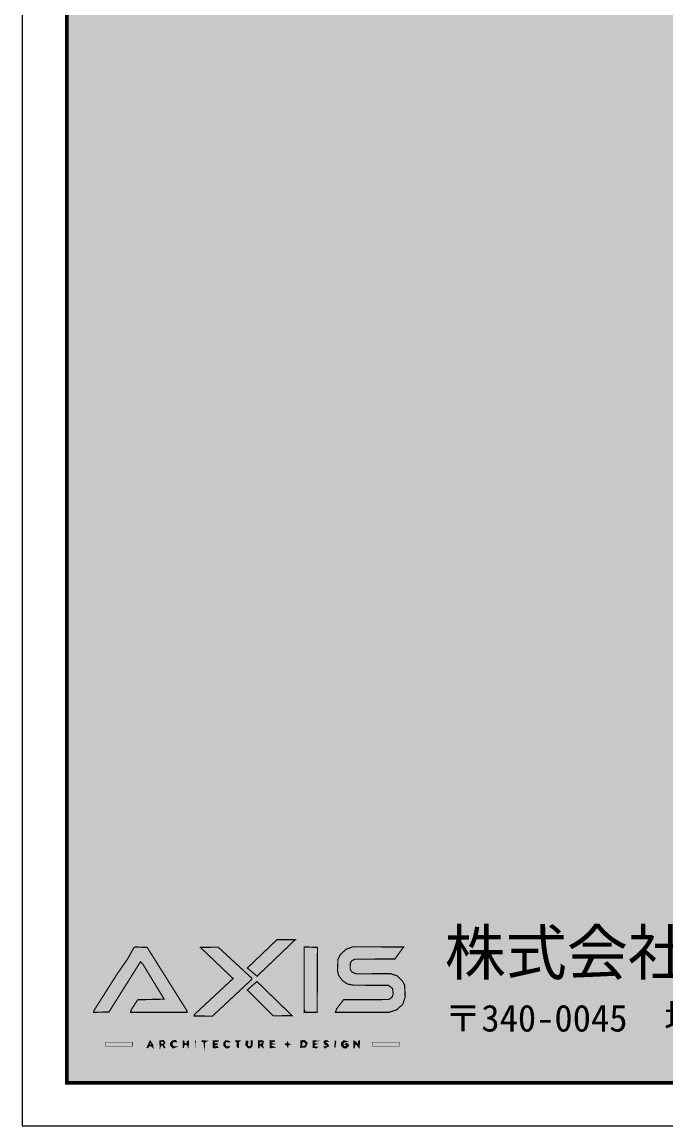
# Model space of a CAD drawing. Header units: millimetres. Extents: x -63086 to 144078, y -129912 to 13382.
# Drawn here: x 11629 to 16292, y -27048 to -19046 of the extents above; entities that cross this region are included whole.
import ezdxf

# ---------------------------------------------------------------- set-up
doc = ezdxf.new("R2010")
doc.units = ezdxf.units.MM
doc.layers.get('0').update_dxf_attribs({"lineweight": 0})
doc.layers.add('01用紙枠', color=7, linetype='Continuous', lineweight=5)
doc.layers.add('展開建具用', color=250, linetype='Continuous', lineweight=9)
doc.layers.add('LOGO_DARK', color=7, linetype='Continuous', true_color=0x131b00)
doc.layers.add('LOGO_ORANGE', color=7, linetype='Continuous', true_color=0xdc6700)
doc.styles.add('小岩', font='MS Mincho.ttf', dxfattribs={"height": 150})

msp = doc.modelspace()

# ---------------------------------------------------------------- hatches: boundary and pattern name
at = {"ltscale": 10, "true_color": 0xfeeab9, "transparency": 33554480}
h = msp.add_hatch(color=254, dxfattribs=at)
h.dxf.hatch_style = 1
h.paths.add_polyline_path([(34635.0707, -10862.683), (11953.3987, -10862.683), (11953.3987, -26735.199), (34635.0707, -26735.199)])
at = {"layer": 'LOGO_DARK', "true_color": 0x131a00}
for points in [[(12148.1237, -26224.4761), (12258.6299, -26221.385), (12486.5975, -25858.1825), (12504.3712, -25875.9563), (12658.1527, -26128.6525), (12467.2782, -26133.2891), (12419.3664, -26205.9296), (12415.5025, -26224.4761), (12822.7529, -26224.4761), (12825.0713, -26215.9756), (12535.282, -25753.8584), (12448.7317, -25750.7673), (12438.6856, -25756.1767), (12393.0921, -25838.0905), (12317.3606, -25947.0512), (12148.8964, -26212.8845)], [(13049.1749, -25751.5401), (12920.8949, -25753.8584), (13157.3629, -25979.5076), (12876.8469, -26240.7043), (12876.0742, -26250.7503), (13007.4453, -26252.2958), (13293.3706, -25984.917), (13292.5978, -25976.4165)], [(13672.0285, -25749.9945), (13672.0285, -26222.1578), (13675.8924, -26215.9756), (13676.6651, -26224.4761), (13766.3066, -26224.4761), (13768.6249, -25753.8584)], [(13935.5435, -25804.0885), (13916.997, -25841.9543), (13913.9059, -25920.777), (13922.4064, -25958.6428), (13951.7717, -25996.5086), (13987.3192, -26019.6917), (14029.0488, -26027.4194), (14283.2906, -26028.965), (14312.6559, -26052.1481), (14317.2925, -26092.3322), (14308.0192, -26115.5153), (14284.8361, -26131.7435), (13957.9539, -26132.5163), (13907.7237, -26198.2019), (13899.2233, -26224.4761), (14286.3816, -26224.4761), (14343.5667, -26205.1568), (14386.8419, -26165.7455), (14403.8429, -26114.7426), (14399.979, -26026.6466), (14382.2053, -25994.963), (14343.5667, -25958.6428), (14297.2004, -25943.9601), (14048.3681, -25945.5057), (14016.6845, -25930.823), (14005.0929, -25909.9582), (14006.6385, -25865.9102), (14020.5483, -25848.1365), (14042.1859, -25838.8632), (14329.6568, -25838.0905), (14392.2513, -25750.7673), (14024.4122, -25749.2218), (13975.7276, -25767.7683)], [(12741.612, -26427.7149), (12720.7471, -26429.2605), (12702.2006, -26447.807), (12702.2006, -26462.4896), (12723.0655, -26484.1272), (12750.8852, -26473.3084), (12726.9293, -26474.0812), (12716.1105, -26460.9441), (12716.8833, -26446.2614), (12726.9293, -26436.9882), (12750.1124, -26439.3065)], [(12794.1604, -26429.2605), (12793.3876, -26480.2634), (12799.5698, -26481.0361), (12804.2064, -26459.3985), (12823.5257, -26458.6258), (12834.3445, -26482.5817), (12835.8901, -26430.0332), (12824.2985, -26434.6699), (12824.2985, -26450.1253), (12807.2975, -26450.8981), (12801.1153, -26430.806)], [(12883.0291, -26428.4877), (12884.5746, -26482.5817), (12888.4385, -26432.3515)], [(12930.9409, -26428.4877), (12929.3954, -26435.4426), (12944.8508, -26439.3065), (12950.2602, -26484.1272), (12953.3513, -26442.3976), (12971.8978, -26431.5788)], [(13012.0819, -26429.2605), (13010.5363, -26478.7178), (13017.4913, -26484.1272), (13049.9477, -26480.2634), (13044.5383, -26469.4446), (13025.9918, -26474.0812), (13019.0368, -26464.8079), (13045.3111, -26457.0802), (13042.9927, -26450.8981), (13024.4462, -26450.8981), (13022.1279, -26438.5337), (13049.9477, -26435.4426), (13052.266, -26429.2605)], [(13105.5872, -26428.4877), (13089.359, -26443.9431), (13089.359, -26465.5807), (13105.5872, -26482.5817), (13123.3609, -26484.1272), (13134.1797, -26470.2173), (13108.6783, -26473.3084), (13097.8595, -26450.1253), (13109.4511, -26436.9882), (13129.5431, -26441.6248), (13133.407, -26434.6699)], [(13175.1366, -26428.4877), (13172.8183, -26435.4426), (13186.7282, -26438.5337), (13184.4099, -26474.0812), (13197.547, -26481.8089), (13199.0925, -26437.7609), (13213.0024, -26430.806)], [(13250.0954, -26431.5788), (13249.3227, -26465.5807), (13267.8692, -26481.8089), (13284.0974, -26481.8089), (13295.6889, -26470.2173), (13296.4617, -26430.806), (13287.9612, -26430.806), (13287.9612, -26464.0352), (13278.688, -26473.3084), (13264.0053, -26467.899), (13264.7781, -26433.1243)], [(13459.5164, -26429.2605), (13423.1962, -26430.0332), (13424.7417, -26483.3544), (13463.3803, -26477.945), (13431.6967, -26467.899), (13435.5605, -26458.6258), (13457.9709, -26453.9891), (13437.8788, -26450.8981), (13430.9239, -26441.6248), (13456.4253, -26436.9882)], [(13736.9413, -26428.4877), (13734.623, -26479.4906), (13763.2155, -26484.1272), (13770.9432, -26475.6267), (13746.2146, -26473.3084), (13745.4418, -26460.1713), (13767.8522, -26453.2164), (13747.7601, -26450.8981), (13745.4418, -26438.5337), (13774.0343, -26431.5788)], [(13838.9471, -26428.4877), (13824.2645, -26427.7149), (13812.6729, -26439.3065), (13823.4917, -26460.1713), (13838.9471, -26462.4896), (13833.5377, -26474.0812), (13813.4457, -26470.9901), (13822.7189, -26484.1272), (13852.0842, -26468.6718), (13841.2654, -26450.8981), (13825.81, -26443.9431), (13828.1283, -26436.2154), (13848.2204, -26437.7609)], [(13894.5866, -26428.4877), (13891.4955, -26477.1723), (13897.6777, -26481.8089), (13904.6327, -26432.3515)], [(13960.2722, -26428.4877), (13942.4985, -26443.9431), (13942.4985, -26465.5807), (13959.4994, -26483.3544), (13975.7276, -26484.1272), (13993.5014, -26468.6718), (13992.7286, -26456.3075), (13979.5915, -26448.5797), (13967.2271, -26455.5347), (13978.8187, -26461.7169), (13974.9548, -26473.3084), (13956.4083, -26467.899), (13954.8628, -26442.3976), (13985.7736, -26436.9882)], [(14030.5944, -26429.2605), (14031.3671, -26482.5817), (14036.7765, -26482.5817), (14042.1859, -26450.1253), (14072.324, -26483.3544), (14074.6423, -26430.0332), (14066.1418, -26430.806), (14060.7324, -26460.1713), (14049.1409, -26440.0793)]]:
    msp.add_hatch(color=88, dxfattribs=at).paths.add_polyline_path(points)
h = msp.add_hatch(color=88, dxfattribs=at)
h.paths.add_polyline_path([(12556.1469, -26428.4877), (12532.9637, -26480.2634), (12539.1459, -26482.5817), (12549.1919, -26467.899), (12566.1929, -26467.899), (12579.33, -26484.1272), (12577.0117, -26459.3985)])
h.paths.add_polyline_path([(12556.9196, -26443.9431), (12564.6474, -26452.4436), (12560.7835, -26460.9441), (12552.283, -26457.853)])
h = msp.add_hatch(color=88, dxfattribs=at)
h.paths.add_polyline_path([(12653.516, -26426.1694), (12624.9235, -26430.806), (12628.0146, -26484.1272), (12634.9695, -26464.0352), (12646.5611, -26464.0352), (12658.1527, -26483.3544), (12665.1076, -26480.2634), (12655.8344, -26462.4896), (12665.8804, -26442.3976)])
h.paths.add_polyline_path([(12632.6512, -26443.9431), (12638.0606, -26436.2154), (12650.425, -26436.9882), (12657.3799, -26447.807), (12641.1517, -26455.5347)])
h = msp.add_hatch(color=88, dxfattribs=at)
h.paths.add_polyline_path([(13339.7369, -26429.2605), (13340.5097, -26482.5817), (13346.6918, -26482.5817), (13351.3285, -26462.4896), (13379.1482, -26483.3544), (13371.4205, -26464.8079), (13379.1482, -26436.9882), (13368.3294, -26427.7149)])
h.paths.add_polyline_path([(13346.6918, -26443.1703), (13363.6928, -26436.2154), (13372.1933, -26447.807), (13352.1012, -26453.9891)])
h = msp.add_hatch(color=88, dxfattribs=at)
h.paths.add_polyline_path([(13647.2998, -26429.2605), (13645.7543, -26479.4906), (13682.8473, -26476.3995), (13695.9844, -26447.0342), (13675.1196, -26427.7149)])
h.paths.add_polyline_path([(13660.437, -26436.2154), (13682.8473, -26447.0342), (13682.8473, -26464.0352), (13660.437, -26473.3084), (13656.5731, -26463.2624)])
at = {"layer": 'LOGO_ORANGE', "true_color": 0xdd6700}
for points in [[(13607.8885, -25697.4461), (13474.9719, -25698.2189), (13260.9142, -25903.0033), (13331.2364, -25962.5066)], [(13260.1415, -26062.1941), (13447.1521, -26249.9775), (13584.7054, -26248.432), (13330.4636, -26001.1452)], [(12230.8102, -26441.6248), (12430.1852, -26441.6248), (12430.1852, -26469.4446), (12230.8102, -26469.4446)], [(13551.4762, -26436.2154), (13546.8396, -26450.8981), (13536.7936, -26450.1253), (13532.9297, -26457.853), (13545.294, -26460.9441), (13554.5673, -26478.7178), (13556.1128, -26462.4896), (13572.341, -26455.5347), (13559.2039, -26453.2164)], [(14164.2838, -26441.6248), (14363.6588, -26441.6248), (14363.6588, -26469.4446), (14164.2838, -26469.4446)]]:
    msp.add_hatch(color=32, dxfattribs=at).paths.add_polyline_path(points)

# ---------------------------------------------------------------- linework, layer by layer
at = {"layer": '01用紙枠'}
msp.add_lwpolyline([(11629.2572, -10550.1355), (11629.2572, -27047.7465), (34959.2122, -27047.7465), (34959.2122, -10550.1355)], close=True, dxfattribs=at)
msp.add_lwpolyline([(11629.2572, -10550.1355), (11629.2572, -27047.7465), (34959.2122, -27047.7465), (34959.2122, -10550.1355)], close=True, dxfattribs=at)
at = {"layer": '01用紙枠', "const_width": 27.7738}
msp.add_lwpolyline([(11953.3987, -26735.199), (34635.0707, -26735.199), (34635.0707, -10862.683), (11953.3987, -10862.683)], close=True, dxfattribs=at)
msp.add_lwpolyline([(11953.3987, -26735.199), (34635.0707, -26735.199), (34635.0707, -10862.683), (11953.3987, -10862.683)], close=True, dxfattribs=at)
msp.add_lwpolyline([(11953.3987, -26735.199), (34635.0707, -26735.199), (34635.0707, -10862.683), (11953.3987, -10862.683)], close=True, dxfattribs=at)
at = {"layer": '01用紙枠', "lineweight": 5, "const_width": 27.7738}
msp.add_lwpolyline([(11953.3987, -26735.199), (34635.0707, -26735.199), (34635.0707, -10862.683), (11953.3987, -10862.683)], close=True, dxfattribs=at)
msp.add_lwpolyline([(11953.3987, -26735.199), (34635.0707, -26735.199), (34635.0707, -10862.683), (11953.3987, -10862.683)], close=True, dxfattribs=at)
at = {"layer": 'LOGO_DARK', "color": 88, "true_color": 0x131a00}
for points, const_width in [([(12148.1237, -26224.4761), (12258.6299, -26221.385), (12486.5975, -25858.1825), (12504.3712, -25875.9563), (12658.1527, -26128.6525), (12467.2782, -26133.2891), (12419.3664, -26205.9296), (12415.5025, -26224.4761), (12822.7529, -26224.4761), (12825.0713, -26215.9756), (12535.282, -25753.8584), (12448.7317, -25750.7673), (12438.6856, -25756.1767), (12393.0921, -25838.0905), (12317.3606, -25947.0512), (12148.8964, -26212.8845)], 8.655), ([(13049.1749, -25751.5401), (12920.8949, -25753.8584), (13157.3629, -25979.5076), (12876.8469, -26240.7043), (12876.0742, -26250.7503), (13007.4453, -26252.2958), (13293.3706, -25984.917), (13292.5978, -25976.4165)], 8.655), ([(13672.0285, -25749.9945), (13672.0285, -26222.1578), (13675.8924, -26215.9756), (13676.6651, -26224.4761), (13766.3066, -26224.4761), (13768.6249, -25753.8584)], 8.655), ([(13935.5435, -25804.0885), (13916.997, -25841.9543), (13913.9059, -25920.777), (13922.4064, -25958.6428), (13951.7717, -25996.5086), (13987.3192, -26019.6917), (14029.0488, -26027.4194), (14283.2906, -26028.965), (14312.6559, -26052.1481), (14317.2925, -26092.3322), (14308.0192, -26115.5153), (14284.8361, -26131.7435), (13957.9539, -26132.5163), (13907.7237, -26198.2019), (13899.2233, -26224.4761), (14286.3816, -26224.4761), (14343.5667, -26205.1568), (14386.8419, -26165.7455), (14403.8429, -26114.7426), (14399.979, -26026.6466), (14382.2053, -25994.963), (14343.5667, -25958.6428), (14297.2004, -25943.9601), (14048.3681, -25945.5057), (14016.6845, -25930.823), (14005.0929, -25909.9582), (14006.6385, -25865.9102), (14020.5483, -25848.1365), (14042.1859, -25838.8632), (14329.6568, -25838.0905), (14392.2513, -25750.7673), (14024.4122, -25749.2218), (13975.7276, -25767.7683)], 8.655), ([(12556.1469, -26428.4877), (12532.9637, -26480.2634), (12539.1459, -26482.5817), (12549.1919, -26467.899), (12566.1929, -26467.899), (12579.33, -26484.1272), (12577.0117, -26459.3985)], 4.6366), ([(12556.9196, -26443.9431), (12564.6474, -26452.4436), (12560.7835, -26460.9441), (12552.283, -26457.853)], 2.3183), ([(12653.516, -26426.1694), (12624.9235, -26430.806), (12628.0146, -26484.1272), (12634.9695, -26464.0352), (12646.5611, -26464.0352), (12658.1527, -26483.3544), (12665.1076, -26480.2634), (12655.8344, -26462.4896), (12665.8804, -26442.3976)], 4.0957), ([(12632.6512, -26443.9431), (12638.0606, -26436.2154), (12650.425, -26436.9882), (12657.3799, -26447.807), (12641.1517, -26455.5347)], 2.0478), ([(12741.612, -26427.7149), (12720.7471, -26429.2605), (12702.2006, -26447.807), (12702.2006, -26462.4896), (12723.0655, -26484.1272), (12750.8852, -26473.3084), (12726.9293, -26474.0812), (12716.1105, -26460.9441), (12716.8833, -26446.2614), (12726.9293, -26436.9882), (12750.1124, -26439.3065)], 4.8685), ([(12794.1604, -26429.2605), (12793.3876, -26480.2634), (12799.5698, -26481.0361), (12804.2064, -26459.3985), (12823.5257, -26458.6258), (12834.3445, -26482.5817), (12835.8901, -26430.0332), (12824.2985, -26434.6699), (12824.2985, -26450.1253), (12807.2975, -26450.8981), (12801.1153, -26430.806)], 4.2502), ([(12883.0291, -26428.4877), (12884.5746, -26482.5817), (12888.4385, -26432.3515)], 1.0386), ([(12930.9409, -26428.4877), (12929.3954, -26435.4426), (12944.8508, -26439.3065), (12950.2602, -26484.1272), (12953.3513, -26442.3976), (12971.8978, -26431.5788)], 4.2502), ([(13012.0819, -26429.2605), (13010.5363, -26478.7178), (13017.4913, -26484.1272), (13049.9477, -26480.2634), (13044.5383, -26469.4446), (13025.9918, -26474.0812), (13019.0368, -26464.8079), (13045.3111, -26457.0802), (13042.9927, -26450.8981), (13024.4462, -26450.8981), (13022.1279, -26438.5337), (13049.9477, -26435.4426), (13052.266, -26429.2605)], 4.173), ([(13105.5872, -26428.4877), (13089.359, -26443.9431), (13089.359, -26465.5807), (13105.5872, -26482.5817), (13123.3609, -26484.1272), (13134.1797, -26470.2173), (13108.6783, -26473.3084), (13097.8595, -26450.1253), (13109.4511, -26436.9882), (13129.5431, -26441.6248), (13133.407, -26434.6699)], 4.4821), ([(13175.1366, -26428.4877), (13172.8183, -26435.4426), (13186.7282, -26438.5337), (13184.4099, -26474.0812), (13197.547, -26481.8089), (13199.0925, -26437.7609), (13213.0024, -26430.806)], 4.0184), ([(13250.0954, -26431.5788), (13249.3227, -26465.5807), (13267.8692, -26481.8089), (13284.0974, -26481.8089), (13295.6889, -26470.2173), (13296.4617, -26430.806), (13287.9612, -26430.806), (13287.9612, -26464.0352), (13278.688, -26473.3084), (13264.0053, -26467.899), (13264.7781, -26433.1243)], 4.7139), ([(13339.7369, -26429.2605), (13340.5097, -26482.5817), (13346.6918, -26482.5817), (13351.3285, -26462.4896), (13379.1482, -26483.3544), (13371.4205, -26464.8079), (13379.1482, -26436.9882), (13368.3294, -26427.7149)], 3.9411), ([(13346.6918, -26443.1703), (13363.6928, -26436.2154), (13372.1933, -26447.807), (13352.1012, -26453.9891)], 1.9706), ([(13459.5164, -26429.2605), (13423.1962, -26430.0332), (13424.7417, -26483.3544), (13463.3803, -26477.945), (13431.6967, -26467.899), (13435.5605, -26458.6258), (13457.9709, -26453.9891), (13437.8788, -26450.8981), (13430.9239, -26441.6248), (13456.4253, -26436.9882)], 4.0184), ([(13647.2998, -26429.2605), (13645.7543, -26479.4906), (13682.8473, -26476.3995), (13695.9844, -26447.0342), (13675.1196, -26427.7149)], 5.023), ([(13660.437, -26436.2154), (13682.8473, -26447.0342), (13682.8473, -26464.0352), (13660.437, -26473.3084), (13656.5731, -26463.2624)], 2.5115), ([(13736.9413, -26428.4877), (13734.623, -26479.4906), (13763.2155, -26484.1272), (13770.9432, -26475.6267), (13746.2146, -26473.3084), (13745.4418, -26460.1713), (13767.8522, -26453.2164), (13747.7601, -26450.8981), (13745.4418, -26438.5337), (13774.0343, -26431.5788)], 3.9411), ([(13838.9471, -26428.4877), (13824.2645, -26427.7149), (13812.6729, -26439.3065), (13823.4917, -26460.1713), (13838.9471, -26462.4896), (13833.5377, -26474.0812), (13813.4457, -26470.9901), (13822.7189, -26484.1272), (13852.0842, -26468.6718), (13841.2654, -26450.8981), (13825.81, -26443.9431), (13828.1283, -26436.2154), (13848.2204, -26437.7609)], 3.9411), ([(13894.5866, -26428.4877), (13891.4955, -26477.1723), (13897.6777, -26481.8089), (13904.6327, -26432.3515)], 1.3137), ([(13960.2722, -26428.4877), (13942.4985, -26443.9431), (13942.4985, -26465.5807), (13959.4994, -26483.3544), (13975.7276, -26484.1272), (13993.5014, -26468.6718), (13992.7286, -26456.3075), (13979.5915, -26448.5797), (13967.2271, -26455.5347), (13978.8187, -26461.7169), (13974.9548, -26473.3084), (13956.4083, -26467.899), (13954.8628, -26442.3976), (13985.7736, -26436.9882)], 5.1003), ([(14030.5944, -26429.2605), (14031.3671, -26482.5817), (14036.7765, -26482.5817), (14042.1859, -26450.1253), (14072.324, -26483.3544), (14074.6423, -26430.0332), (14066.1418, -26430.806), (14060.7324, -26460.1713), (14049.1409, -26440.0793)], 4.4048)]:
    msp.add_lwpolyline(points, close=True, dxfattribs=dict(at, const_width=const_width))
at = {"layer": 'LOGO_ORANGE', "color": 32, "true_color": 0xdd6700}
for points, const_width in [([(13607.8885, -25697.4461), (13474.9719, -25698.2189), (13260.9142, -25903.0033), (13331.2364, -25962.5066)], 8.655), ([(13260.1415, -26062.1941), (13447.1521, -26249.9775), (13584.7054, -26248.432), (13330.4636, -26001.1452)], 8.655), ([(12230.8102, -26441.6248), (12430.1852, -26441.6248), (12430.1852, -26469.4446), (12230.8102, -26469.4446)], 2.782), ([(13551.4762, -26436.2154), (13546.8396, -26450.8981), (13536.7936, -26450.1253), (13532.9297, -26457.853), (13545.294, -26460.9441), (13554.5673, -26478.7178), (13556.1128, -26462.4896), (13572.341, -26455.5347), (13559.2039, -26453.2164)], 3.9411), ([(14164.2838, -26441.6248), (14363.6588, -26441.6248), (14363.6588, -26469.4446), (14164.2838, -26469.4446)], 2.782)]:
    msp.add_lwpolyline(points, close=True, dxfattribs=dict(at, const_width=const_width))
at = {"layer": '展開建具用', "ltscale": 10}
msp.add_lwpolyline([(11953.3987, -10862.683), (34635.0707, -10862.683), (34635.0707, -26735.199), (11953.3987, -26735.199)], close=True, dxfattribs=at)

# ---------------------------------------------------------------- texts
at = {"ltscale": 10, "insert": (14690.1932, -25628.6194), "char_height": 324.269981, "attachment_point": 1, "style": '小岩'}
msp.add_mtext_dynamic_manual_height_columns('\\pxt3;株式会社 AXIS\\P{\\H0.6x;〒340-0045\u3000埼玉県草加市小山2-29-10}', width=8969.594807, gutter_width=1621.3499, heights=[0], dxfattribs=at)

doc.saveas('drawing.dxf')
